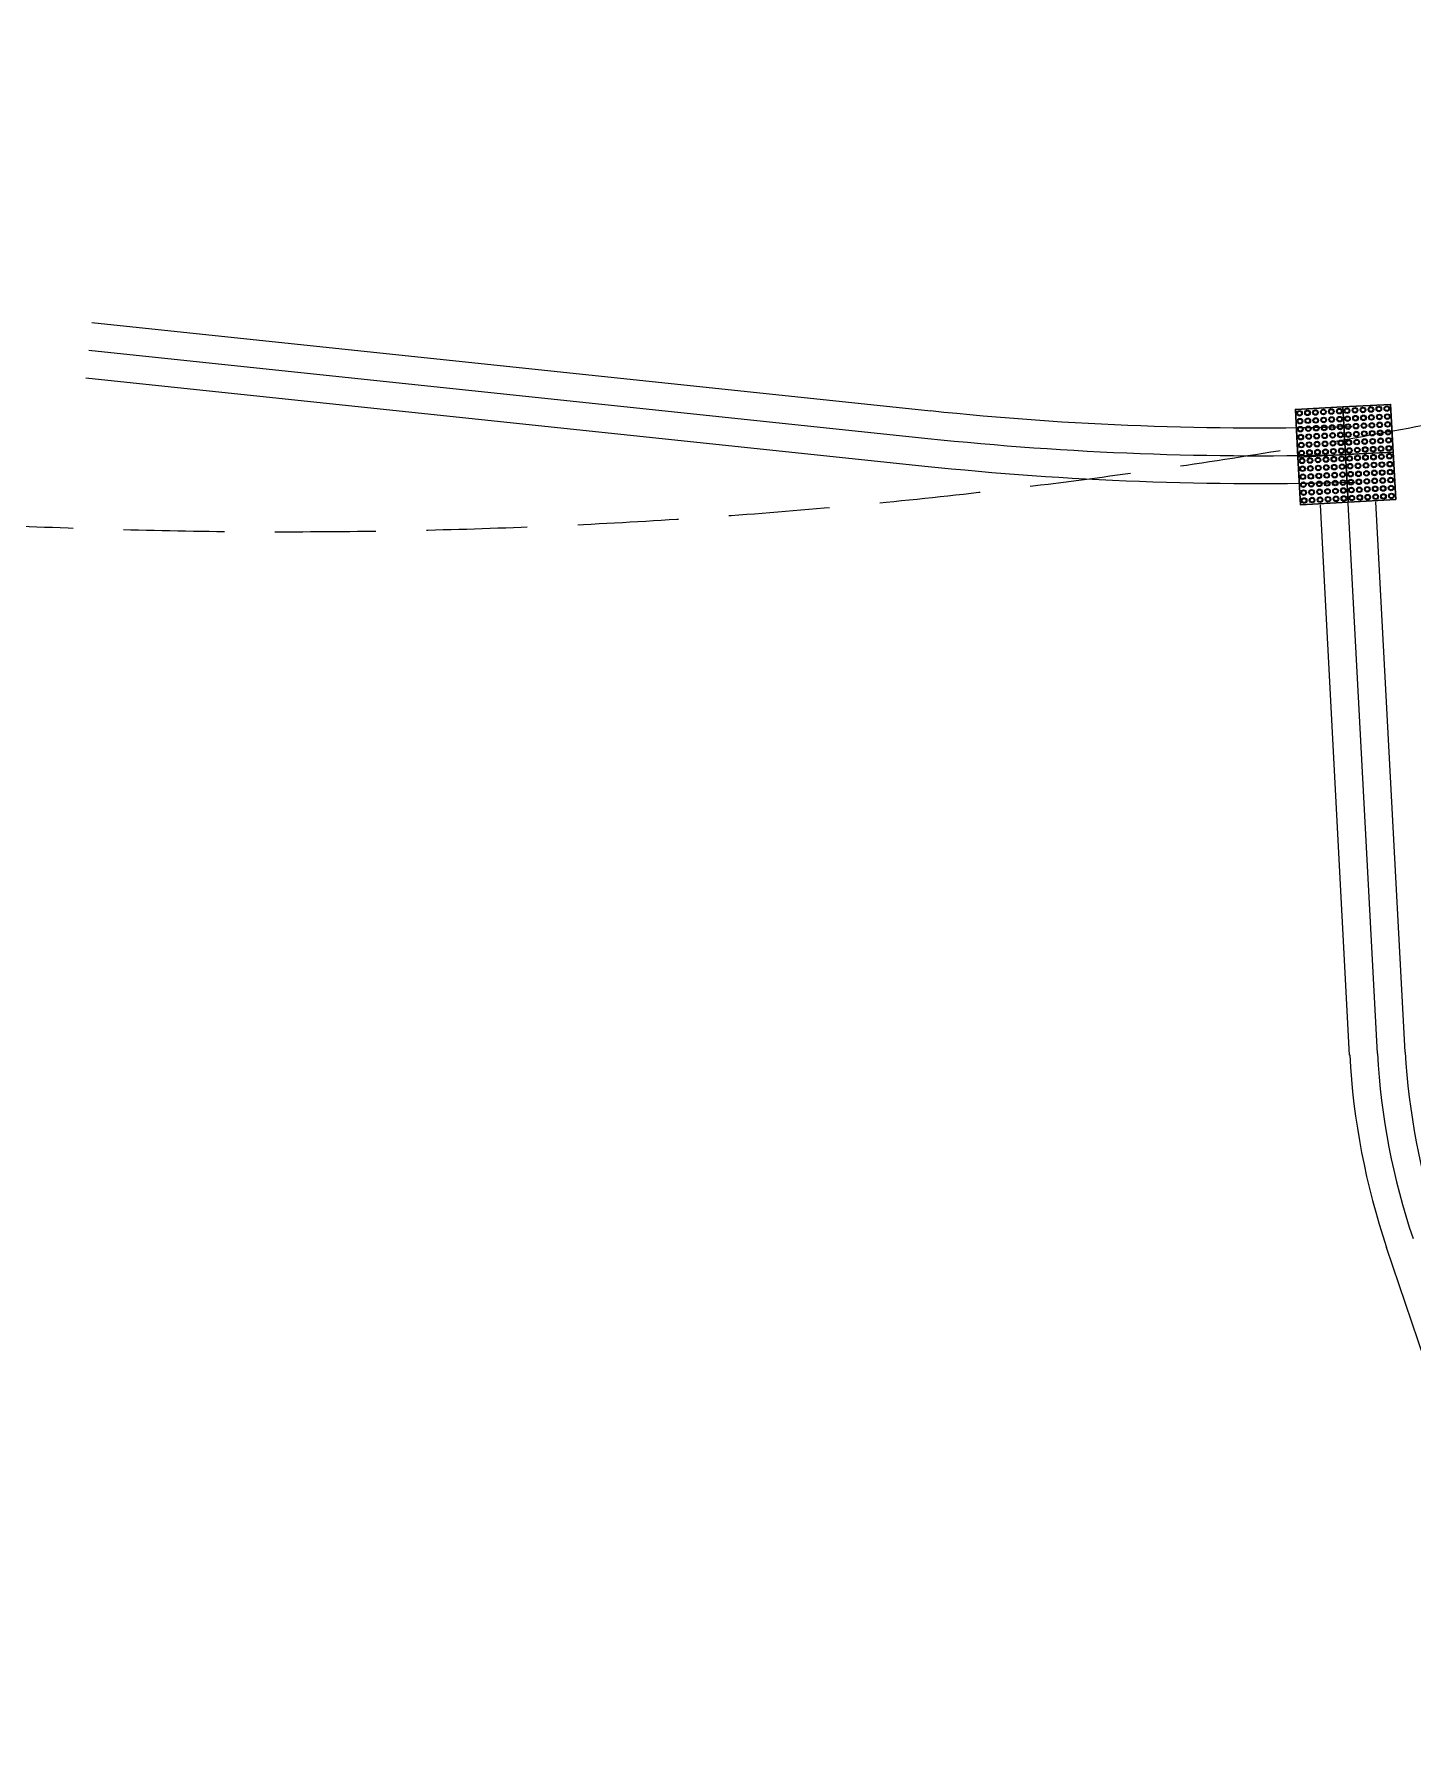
# Model space of a CAD drawing. Header units: millimetres. Extents: x 832728086 to 834530684, y 817551485 to 818349469.
# Drawn here: x 834251139 to 834259812, y 817852319 to 817863034 of the extents above; entities that cross this region are included whole.
import ezdxf

# ---------------------------------------------------------------- set-up
doc = ezdxf.new("R2010")
doc.units = ezdxf.units.MM
doc.header["$LTSCALE"] = 100
doc.linetypes.add('Hidden', pattern=[9.525, 6.35, -3.175])
doc.layers.add('+C-160', color=160, linetype='Hidden')
doc.layers.add('000-Tactile-l', color=8, linetype='Continuous')
doc.layers.add('000-helpline', color=30, linetype='Continuous', lineweight=30, plot=False)

# ---------------------------------------------------------------- blocks, each defined once
blk = doc.blocks.new('tactile')
at = {"layer": '000-helpline', "ltscale": 0.015}
for points in [[(834259.444, 817860.439), (834259.428, 817860.739), (834259.129, 817860.723), (834259.145, 817860.423)], [(834259.744, 817860.455), (834259.728, 817860.755), (834259.428, 817860.739), (834259.444, 817860.439)], [(834259.46, 817860.14), (834259.444, 817860.439), (834259.145, 817860.423), (834259.161, 817860.124)], [(834259.76, 817860.156), (834259.744, 817860.455), (834259.444, 817860.439), (834259.46, 817860.14)]]:
    blk.add_lwpolyline(points, close=True, dxfattribs=at)
at = {"layer": '000-Tactile-l', "ltscale": 5e-05}
for p, q in [((834251.558, 817861.269), (834256.835, 817860.715)), ((834251.539, 817861.095), (834256.816, 817860.541)), ((834251.521, 817860.921), (834256.798, 817860.367)), ((834259.47, 817856.663), (834259.286, 817860.124)), ((834259.645, 817856.673), (834259.46, 817860.133)), ((834259.819, 817856.682), (834259.635, 817860.143)), ((834263.109, 817845.389), (834259.702, 817855.453))]:
    blk.add_line(p, q, dxfattribs=at)
at = {"layer": '000-Tactile-l', "ltscale": 0.015}
for centre, radius in [((834259.155, 817860.699), 0.0175), ((834259.155, 817860.699), 0.0125), ((834259.205, 817860.702), 0.0175), ((834259.205, 817860.702), 0.0125), ((834259.255, 817860.704), 0.0175), ((834259.255, 817860.704), 0.0125), ((834259.305, 817860.707), 0.0175), ((834259.305, 817860.707), 0.0125), ((834259.355, 817860.71), 0.0175), ((834259.355, 817860.71), 0.0125), ((834259.405, 817860.712), 0.0175), ((834259.405, 817860.712), 0.0125), ((834259.454, 817860.715), 0.0175), ((834259.454, 817860.715), 0.0125), ((834259.504, 817860.718), 0.0175), ((834259.504, 817860.718), 0.0125), ((834259.554, 817860.72), 0.0175), ((834259.554, 817860.72), 0.0125), ((834259.604, 817860.723), 0.0175), ((834259.607, 817860.673), 0.0175), ((834259.604, 817860.723), 0.0125), ((834259.654, 817860.726), 0.0175), ((834259.657, 817860.676), 0.0175), ((834259.654, 817860.726), 0.0125), ((834259.704, 817860.728), 0.0175), ((834259.707, 817860.678), 0.0175), ((834259.704, 817860.728), 0.0125), ((834259.707, 817860.678), 0.0125), ((834259.158, 817860.649), 0.0175), ((834259.16, 817860.599), 0.0175), ((834259.158, 817860.649), 0.0125), ((834259.16, 817860.599), 0.0125), ((834259.207, 817860.652), 0.0175), ((834259.21, 817860.602), 0.0175), ((834259.207, 817860.652), 0.0125), ((834259.21, 817860.602), 0.0125), ((834259.257, 817860.654), 0.0175), ((834259.26, 817860.605), 0.0175), ((834259.257, 817860.654), 0.0125), ((834259.26, 817860.605), 0.0125), ((834259.307, 817860.657), 0.0175), ((834259.31, 817860.607), 0.0175), ((834259.307, 817860.657), 0.0125), ((834259.31, 817860.607), 0.0125), ((834259.357, 817860.66), 0.0175), ((834259.36, 817860.61), 0.0175), ((834259.357, 817860.66), 0.0125), ((834259.36, 817860.61), 0.0125), ((834259.407, 817860.662), 0.0175), ((834259.41, 817860.613), 0.0175), ((834259.407, 817860.662), 0.0125), ((834259.41, 817860.613), 0.0125), ((834259.457, 817860.665), 0.0175), ((834259.46, 817860.615), 0.0175), ((834259.457, 817860.665), 0.0125), ((834259.462, 817860.565), 0.0175), ((834259.46, 817860.615), 0.0125), ((834259.507, 817860.668), 0.0175), ((834259.51, 817860.618), 0.0175), ((834259.507, 817860.668), 0.0125), ((834259.512, 817860.568), 0.0175), ((834259.51, 817860.618), 0.0125), ((834259.557, 817860.67), 0.0175), ((834259.56, 817860.621), 0.0175), ((834259.557, 817860.67), 0.0125), ((834259.562, 817860.571), 0.0175), ((834259.56, 817860.621), 0.0125), ((834259.562, 817860.571), 0.0125), ((834259.61, 817860.623), 0.0175), ((834259.607, 817860.673), 0.0125), ((834259.612, 817860.573), 0.0175), ((834259.61, 817860.623), 0.0125), ((834259.612, 817860.573), 0.0125), ((834259.659, 817860.626), 0.0175), ((834259.657, 817860.676), 0.0125), ((834259.662, 817860.576), 0.0175), ((834259.659, 817860.626), 0.0125), ((834259.662, 817860.576), 0.0125), ((834259.709, 817860.629), 0.0175), ((834259.712, 817860.579), 0.0175), ((834259.709, 817860.629), 0.0125), ((834259.712, 817860.579), 0.0125), ((834259.163, 817860.549), 0.0175), ((834259.166, 817860.499), 0.0175), ((834259.163, 817860.549), 0.0125), ((834259.166, 817860.499), 0.0125), ((834259.213, 817860.552), 0.0175), ((834259.215, 817860.502), 0.0175), ((834259.213, 817860.552), 0.0125), ((834259.215, 817860.502), 0.0125), ((834259.263, 817860.555), 0.0175), ((834259.265, 817860.505), 0.0175), ((834259.263, 817860.555), 0.0125), ((834259.265, 817860.505), 0.0125), ((834259.313, 817860.557), 0.0175), ((834259.315, 817860.507), 0.0175), ((834259.313, 817860.557), 0.0125), ((834259.315, 817860.507), 0.0125), ((834259.363, 817860.56), 0.0175), ((834259.365, 817860.51), 0.0175), ((834259.363, 817860.56), 0.0125), ((834259.368, 817860.46), 0.0175), ((834259.365, 817860.51), 0.0125), ((834259.413, 817860.563), 0.0175), ((834259.415, 817860.513), 0.0175), ((834259.413, 817860.563), 0.0125), ((834259.418, 817860.463), 0.0175), ((834259.415, 817860.513), 0.0125), ((834259.418, 817860.463), 0.0125), ((834259.465, 817860.515), 0.0175), ((834259.462, 817860.565), 0.0125), ((834259.468, 817860.465), 0.0175), ((834259.465, 817860.515), 0.0125), ((834259.468, 817860.465), 0.0125), ((834259.515, 817860.518), 0.0175), ((834259.512, 817860.568), 0.0125), ((834259.518, 817860.468), 0.0175), ((834259.515, 817860.518), 0.0125), ((834259.518, 817860.468), 0.0125), ((834259.565, 817860.521), 0.0175), ((834259.568, 817860.471), 0.0175), ((834259.565, 817860.521), 0.0125), ((834259.568, 817860.471), 0.0125), ((834259.615, 817860.523), 0.0175), ((834259.618, 817860.473), 0.0175), ((834259.615, 817860.523), 0.0125), ((834259.618, 817860.473), 0.0125), ((834259.665, 817860.526), 0.0175), ((834259.667, 817860.476), 0.0175), ((834259.665, 817860.526), 0.0125), ((834259.667, 817860.476), 0.0125), ((834259.715, 817860.529), 0.0175), ((834259.717, 817860.479), 0.0175), ((834259.715, 817860.529), 0.0125), ((834259.717, 817860.479), 0.0125), ((834259.168, 817860.449), 0.0175), ((834259.171, 817860.4), 0.0175), ((834259.168, 817860.449), 0.0125), ((834259.171, 817860.4), 0.0125), ((834259.218, 817860.452), 0.0175), ((834259.221, 817860.402), 0.0175), ((834259.218, 817860.452), 0.0125), ((834259.223, 817860.352), 0.0175), ((834259.221, 817860.402), 0.0125), ((834259.268, 817860.455), 0.0175), ((834259.271, 817860.405), 0.0175), ((834259.268, 817860.455), 0.0125), ((834259.273, 817860.355), 0.0175), ((834259.271, 817860.405), 0.0125), ((834259.318, 817860.457), 0.0175), ((834259.321, 817860.408), 0.0175), ((834259.318, 817860.457), 0.0125), ((834259.323, 817860.358), 0.0175), ((834259.321, 817860.408), 0.0125), ((834259.323, 817860.358), 0.0125), ((834259.371, 817860.41), 0.0175), ((834259.368, 817860.46), 0.0125), ((834259.373, 817860.36), 0.0175), ((834259.371, 817860.41), 0.0125), ((834259.373, 817860.36), 0.0125), ((834259.42, 817860.413), 0.0175), ((834259.423, 817860.363), 0.0175), ((834259.42, 817860.413), 0.0125), ((834259.423, 817860.363), 0.0125), ((834259.47, 817860.415), 0.0175), ((834259.473, 817860.366), 0.0175), ((834259.47, 817860.415), 0.0125), ((834259.473, 817860.366), 0.0125), ((834259.52, 817860.418), 0.0175), ((834259.523, 817860.368), 0.0175), ((834259.52, 817860.418), 0.0125), ((834259.523, 817860.368), 0.0125), ((834259.57, 817860.421), 0.0175), ((834259.573, 817860.371), 0.0175), ((834259.57, 817860.421), 0.0125), ((834259.573, 817860.371), 0.0125), ((834259.62, 817860.423), 0.0175), ((834259.623, 817860.374), 0.0175), ((834259.62, 817860.423), 0.0125), ((834259.623, 817860.374), 0.0125), ((834259.67, 817860.426), 0.0175), ((834259.673, 817860.376), 0.0175), ((834259.67, 817860.426), 0.0125), ((834259.673, 817860.376), 0.0125), ((834259.72, 817860.429), 0.0175), ((834259.723, 817860.379), 0.0175), ((834259.72, 817860.429), 0.0125), ((834259.723, 817860.379), 0.0125), ((834259.174, 817860.35), 0.0175), ((834259.176, 817860.3), 0.0175), ((834259.174, 817860.35), 0.0125), ((834259.179, 817860.25), 0.0175), ((834259.176, 817860.3), 0.0125), ((834259.179, 817860.25), 0.0125), ((834259.226, 817860.302), 0.0175), ((834259.223, 817860.352), 0.0125), ((834259.229, 817860.252), 0.0175), ((834259.226, 817860.302), 0.0125), ((834259.229, 817860.252), 0.0125), ((834259.276, 817860.305), 0.0175), ((834259.273, 817860.355), 0.0125), ((834259.279, 817860.255), 0.0175), ((834259.276, 817860.305), 0.0125), ((834259.279, 817860.255), 0.0125), ((834259.326, 817860.308), 0.0175), ((834259.329, 817860.258), 0.0175), ((834259.326, 817860.308), 0.0125), ((834259.329, 817860.258), 0.0125), ((834259.376, 817860.31), 0.0175), ((834259.379, 817860.26), 0.0175), ((834259.376, 817860.31), 0.0125), ((834259.379, 817860.26), 0.0125), ((834259.426, 817860.313), 0.0175), ((834259.428, 817860.263), 0.0175), ((834259.426, 817860.313), 0.0125), ((834259.428, 817860.263), 0.0125), ((834259.476, 817860.316), 0.0175), ((834259.478, 817860.266), 0.0175), ((834259.476, 817860.316), 0.0125), ((834259.478, 817860.266), 0.0125), ((834259.526, 817860.318), 0.0175), ((834259.528, 817860.268), 0.0175), ((834259.526, 817860.318), 0.0125), ((834259.528, 817860.268), 0.0125), ((834259.576, 817860.321), 0.0175), ((834259.578, 817860.271), 0.0175), ((834259.576, 817860.321), 0.0125), ((834259.578, 817860.271), 0.0125), ((834259.626, 817860.324), 0.0175), ((834259.628, 817860.274), 0.0175), ((834259.626, 817860.324), 0.0125), ((834259.628, 817860.274), 0.0125), ((834259.675, 817860.326), 0.0175), ((834259.678, 817860.276), 0.0175), ((834259.675, 817860.326), 0.0125), ((834259.678, 817860.276), 0.0125), ((834259.725, 817860.329), 0.0175), ((834259.728, 817860.279), 0.0175), ((834259.725, 817860.329), 0.0125), ((834259.728, 817860.279), 0.0125), ((834259.181, 817860.2), 0.0175), ((834259.184, 817860.15), 0.0175), ((834259.181, 817860.2), 0.0125), ((834259.184, 817860.15), 0.0125), ((834259.231, 817860.202), 0.0175), ((834259.234, 817860.153), 0.0175), ((834259.231, 817860.202), 0.0125), ((834259.234, 817860.153), 0.0125), ((834259.281, 817860.205), 0.0175), ((834259.284, 817860.155), 0.0175), ((834259.281, 817860.205), 0.0125), ((834259.284, 817860.155), 0.0125), ((834259.331, 817860.208), 0.0175), ((834259.334, 817860.158), 0.0175), ((834259.331, 817860.208), 0.0125), ((834259.334, 817860.158), 0.0125), ((834259.381, 817860.21), 0.0175), ((834259.384, 817860.161), 0.0175), ((834259.381, 817860.21), 0.0125), ((834259.384, 817860.161), 0.0125), ((834259.431, 817860.213), 0.0175), ((834259.434, 817860.163), 0.0175), ((834259.431, 817860.213), 0.0125), ((834259.434, 817860.163), 0.0125), ((834259.481, 817860.216), 0.0175), ((834259.484, 817860.166), 0.0175), ((834259.481, 817860.216), 0.0125), ((834259.484, 817860.166), 0.0125), ((834259.531, 817860.218), 0.0175), ((834259.534, 817860.169), 0.0175), ((834259.531, 817860.218), 0.0125), ((834259.534, 817860.169), 0.0125), ((834259.581, 817860.221), 0.0175), ((834259.584, 817860.171), 0.0175), ((834259.581, 817860.221), 0.0125), ((834259.584, 817860.171), 0.0125), ((834259.631, 817860.224), 0.0175), ((834259.634, 817860.174), 0.0175), ((834259.631, 817860.224), 0.0125), ((834259.634, 817860.174), 0.0125), ((834259.681, 817860.226), 0.0175), ((834259.683, 817860.176), 0.0175), ((834259.681, 817860.226), 0.0125), ((834259.683, 817860.176), 0.0125), ((834259.731, 817860.229), 0.0175), ((834259.733, 817860.179), 0.0175), ((834259.731, 817860.229), 0.0125), ((834259.733, 817860.179), 0.0125)]:
    blk.add_circle(centre, radius, dxfattribs=at)
at = {"layer": '000-Tactile-l', "ltscale": 5e-05}
for centre, radius, start, end in [((834258.904, 817880.432), 19.825, 264.0074, 271.6776), ((834258.904, 817880.432), 20, 264.0074, 271.6896), ((834258.904, 817880.432), 20.175, 264.0074, 271.7014), ((834263.989, 817856.904), 4.525, 183.0505, 198.7034), ((834263.989, 817856.904), 4.35, 183.0505, 198.7034), ((834263.989, 817856.904), 4.175, 183.0505, 198.7034)]:
    blk.add_arc(centre, radius, start, end, dxfattribs=at)
blk = doc.blocks.new('A$C062A3D83')
at = {"layer": '+C-160'}
blk.add_arc((-70611, -106666), 38686, 250.1506, 325.1524, dxfattribs=at)

msp = doc.modelspace()

# ---------------------------------------------------------------- block references
at = {"layer": '+C-160', "ltscale": 5}
msp.add_blockref('A$C062A3D83', (834323333.3128, 818005260.0327), dxfattribs=at)
at = {"layer": '000-Tactile-l', "xscale": 1000, "yscale": 1000, "zscale": 1000}
msp.add_blockref('tactile', (-56.4905, -49.2817, -0.0703), dxfattribs=at)

doc.saveas('drawing.dxf')
